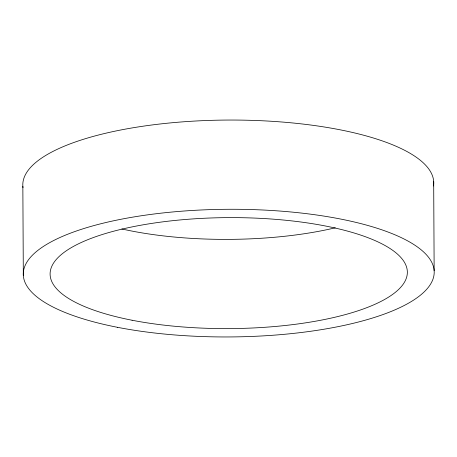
<?xml version="1.0" encoding="UTF-8"?>
<svg xmlns="http://www.w3.org/2000/svg" width="457" height="457" viewBox="0 0 457 457"><rect width="100%" height="100%" fill="white"/><g stroke="black" fill="none" stroke-linecap="round" stroke-linejoin="round"><path stroke-width="0.69" d="M433.682 181.423L434.15 270.647M22.85 186.353L23.318 275.577M22.993 187.65A205.473 63.837 -0.3 0 1 228.706 120.048A205.473 63.837 -0.3 0 1 433.504 185.982M335.244 227.82A178.618 55.491 -0.3 0 1 121.848 228.957M117.569 327.326A205.473 63.837 -0.3 0 0 433.967 275.205A205.473 63.837 -0.3 0 0 134.661 216.807A205.473 63.837 -0.3 0 0 117.569 327.326M132.102 320.243A178.618 55.491 -0.3 0 0 407.141 274.931A178.618 55.491 -0.3 0 0 146.954 224.164A178.618 55.491 -0.3 0 0 132.102 320.243"/></g></svg>
